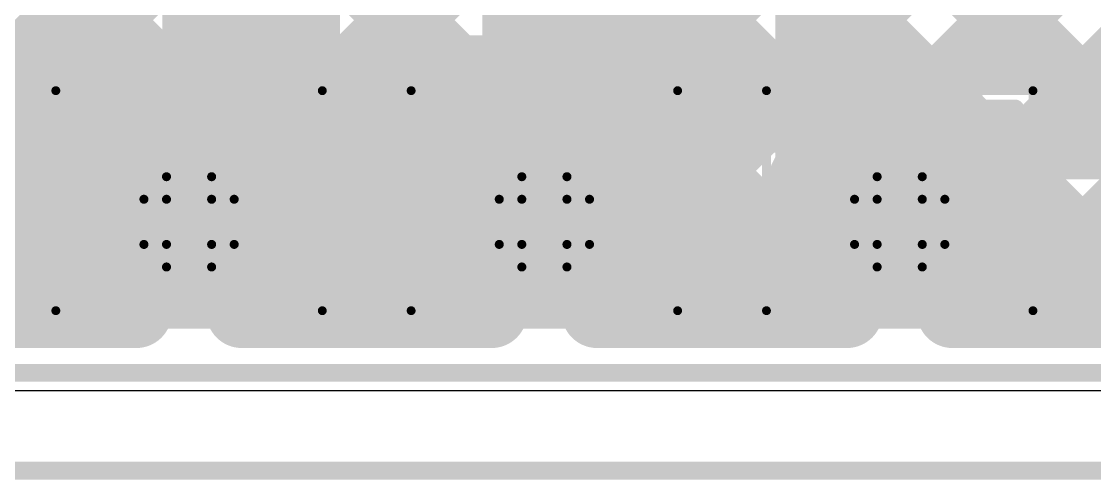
# Model space of a CAD drawing. Header units: millimetres. Extents: x 13 to 259, y -2 to 326.
# Drawn here: x 77.61 to 83.65, y 121.3 to 123.88 of the extents above; entities that cross this region are included whole.
import ezdxf

# ---------------------------------------------------------------- set-up
doc = ezdxf.new("R2010")
doc.units = ezdxf.units.MM
for name, color, linetype in [('BottomLayer', 5, 'Continuous'), ('ConnectLayer', 7, 'Continuous'), ('DrillDrawing', 1, 'Continuous'), ('Mechanical14', 56, 'Continuous'), ('Mechanical34', 56, 'Continuous'), ('Mechanical35', 56, 'Continuous'), ('Mechanical37', 56, 'Continuous'), ('MidLayer1', 16, 'Continuous'), ('MidLayer2', 76, 'Continuous'), ('MidLayer3', 90, 'Continuous'), ('MidLayer4', 156, 'Continuous'), ('MidLayer5', 130, 'Continuous'), ('MidLayer6', 216, 'Continuous'), ('MultiLayer', 9, 'Continuous'), ('TopLayer', 1, 'Continuous'), ('TopPaste', 8, 'Continuous'), ('TopSolder', 216, 'Continuous')]:
    doc.layers.add(name, color=color, linetype=linetype)

# ---------------------------------------------------------------- blocks, each defined once
blk = doc.blocks.new('PCB_CONN_0603F_43')
at = {"layer": 'Mechanical14', "const_width": 0.1}
for points in [[(0.508, 0.65), (-0.638, 0.65)], [(-0.638, -0.65), (-0.638, 0.65)], [(0.508, -0.65), (-0.638, -0.65)]]:
    blk.add_lwpolyline(points, dxfattribs=at)
at = {"layer": 'Mechanical14', "const_width": 0.05}
for points in [[(-0.663, 0.65, 1), (-0.613, 0.65, 1)], [(-0.663, 0.65, 1), (-0.613, 0.65, 1)], [(0.483, 0.65, 1), (0.533, 0.65, 1)], [(-0.663, -0.65, 1), (-0.613, -0.65, 1)], [(-0.663, -0.65, 1), (-0.613, -0.65, 1)], [(0.483, -0.65, 1), (0.533, -0.65, 1)]]:
    blk.add_lwpolyline(points, format="xyb", close=True, dxfattribs=at)
at = {"layer": 'Mechanical34', "const_width": 0.05}
blk.add_lwpolyline([(0.5, -0.75), (-0.738, -0.75)], dxfattribs=at)
at = {"layer": 'Mechanical34', "const_width": 0.025}
for points in [[(-0.7505, -0.75, 1), (-0.7255, -0.75, 1)], [(0.4875, -0.75, 1), (0.5125, -0.75, 1)]]:
    blk.add_lwpolyline(points, format="xyb", close=True, dxfattribs=at)
at = {"layer": 'Mechanical35', "const_width": 0.05}
blk.add_lwpolyline([(0.5, 0.75), (-0.738, 0.75)], dxfattribs=at)
at = {"layer": 'Mechanical35', "const_width": 0.025}
for points in [[(-0.7505, 0.75, 1), (-0.7255, 0.75, 1)], [(0.4875, 0.75, 1), (0.5125, 0.75, 1)]]:
    blk.add_lwpolyline(points, format="xyb", close=True, dxfattribs=at)
at = {"layer": 'Mechanical37', "const_width": 0.05}
blk.add_lwpolyline([(-0.738, -0.75), (-0.738, 0.75)], dxfattribs=at)
at = {"layer": 'Mechanical37', "const_width": 0.025}
for points in [[(-0.7505, 0.75, 1), (-0.7255, 0.75, 1)], [(-0.7505, -0.75, 1), (-0.7255, -0.75, 1)]]:
    blk.add_lwpolyline(points, format="xyb", close=True, dxfattribs=at)
at = {"layer": 'TopLayer'}
blk.add_solid([(-0.5, -0.5), (0.5, -0.5), (-0.5, 0.5), (0.5, 0.5)], dxfattribs=at)
at = {"layer": 'TopPaste'}
blk.add_solid([(-0.5, -0.5), (0.5, -0.5), (-0.5, 0.5), (0.5, 0.5)], dxfattribs=at)
at = {"layer": 'TopSolder'}
blk.add_solid([(-0.6016, -0.6016), (0.6016, -0.6016), (-0.6016, 0.6016), (0.6016, 0.6016)], dxfattribs=at)
blk = doc.blocks.new('PCB_CONN_0603F_44')
at = {"layer": 'Mechanical14', "const_width": 0.1}
for points in [[(0.508, 0.65), (-0.638, 0.65)], [(-0.638, -0.65), (-0.638, 0.65)], [(0.508, -0.65), (-0.638, -0.65)]]:
    blk.add_lwpolyline(points, dxfattribs=at)
at = {"layer": 'Mechanical14', "const_width": 0.05}
for points in [[(-0.663, 0.65, 1), (-0.613, 0.65, 1)], [(-0.663, 0.65, 1), (-0.613, 0.65, 1)], [(0.483, 0.65, 1), (0.533, 0.65, 1)], [(-0.663, -0.65, 1), (-0.613, -0.65, 1)], [(-0.663, -0.65, 1), (-0.613, -0.65, 1)], [(0.483, -0.65, 1), (0.533, -0.65, 1)]]:
    blk.add_lwpolyline(points, format="xyb", close=True, dxfattribs=at)
at = {"layer": 'Mechanical34', "const_width": 0.05}
blk.add_lwpolyline([(0.5, -0.75), (-0.738, -0.75)], dxfattribs=at)
at = {"layer": 'Mechanical34', "const_width": 0.025}
for points in [[(-0.7505, -0.75, 1), (-0.7255, -0.75, 1)], [(0.4875, -0.75, 1), (0.5125, -0.75, 1)]]:
    blk.add_lwpolyline(points, format="xyb", close=True, dxfattribs=at)
at = {"layer": 'Mechanical35', "const_width": 0.05}
blk.add_lwpolyline([(0.5, 0.75), (-0.738, 0.75)], dxfattribs=at)
at = {"layer": 'Mechanical35', "const_width": 0.025}
for points in [[(-0.7505, 0.75, 1), (-0.7255, 0.75, 1)], [(0.4875, 0.75, 1), (0.5125, 0.75, 1)]]:
    blk.add_lwpolyline(points, format="xyb", close=True, dxfattribs=at)
at = {"layer": 'Mechanical37', "const_width": 0.05}
blk.add_lwpolyline([(-0.738, -0.75), (-0.738, 0.75)], dxfattribs=at)
at = {"layer": 'Mechanical37', "const_width": 0.025}
for points in [[(-0.7505, 0.75, 1), (-0.7255, 0.75, 1)], [(-0.7505, -0.75, 1), (-0.7255, -0.75, 1)]]:
    blk.add_lwpolyline(points, format="xyb", close=True, dxfattribs=at)
at = {"layer": 'TopLayer'}
blk.add_solid([(-0.5, -0.5), (0.5, -0.5), (-0.5, 0.5), (0.5, 0.5)], dxfattribs=at)
at = {"layer": 'TopPaste'}
blk.add_solid([(-0.5, -0.5), (0.5, -0.5), (-0.5, 0.5), (0.5, 0.5)], dxfattribs=at)
at = {"layer": 'TopSolder'}
blk.add_solid([(-0.6016, -0.6016), (0.6016, -0.6016), (-0.6016, 0.6016), (0.6016, 0.6016)], dxfattribs=at)
blk = doc.blocks.new('PCB_CONN_0603F_49')
at = {"layer": 'Mechanical14', "const_width": 0.1}
for points in [[(0.508, 0.65), (-0.638, 0.65)], [(-0.638, -0.65), (-0.638, 0.65)], [(0.508, -0.65), (-0.638, -0.65)]]:
    blk.add_lwpolyline(points, dxfattribs=at)
at = {"layer": 'Mechanical14', "const_width": 0.05}
for points in [[(-0.663, 0.65, 1), (-0.613, 0.65, 1)], [(-0.663, 0.65, 1), (-0.613, 0.65, 1)], [(0.483, 0.65, 1), (0.533, 0.65, 1)], [(-0.663, -0.65, 1), (-0.613, -0.65, 1)], [(-0.663, -0.65, 1), (-0.613, -0.65, 1)], [(0.483, -0.65, 1), (0.533, -0.65, 1)]]:
    blk.add_lwpolyline(points, format="xyb", close=True, dxfattribs=at)
at = {"layer": 'Mechanical34', "const_width": 0.05}
blk.add_lwpolyline([(0.5, -0.75), (-0.738, -0.75)], dxfattribs=at)
at = {"layer": 'Mechanical34', "const_width": 0.025}
for points in [[(-0.7505, -0.75, 1), (-0.7255, -0.75, 1)], [(0.4875, -0.75, 1), (0.5125, -0.75, 1)]]:
    blk.add_lwpolyline(points, format="xyb", close=True, dxfattribs=at)
at = {"layer": 'Mechanical35', "const_width": 0.05}
blk.add_lwpolyline([(0.5, 0.75), (-0.738, 0.75)], dxfattribs=at)
at = {"layer": 'Mechanical35', "const_width": 0.025}
for points in [[(-0.7505, 0.75, 1), (-0.7255, 0.75, 1)], [(0.4875, 0.75, 1), (0.5125, 0.75, 1)]]:
    blk.add_lwpolyline(points, format="xyb", close=True, dxfattribs=at)
at = {"layer": 'Mechanical37', "const_width": 0.05}
blk.add_lwpolyline([(-0.738, -0.75), (-0.738, 0.75)], dxfattribs=at)
at = {"layer": 'Mechanical37', "const_width": 0.025}
for points in [[(-0.7505, 0.75, 1), (-0.7255, 0.75, 1)], [(-0.7505, -0.75, 1), (-0.7255, -0.75, 1)]]:
    blk.add_lwpolyline(points, format="xyb", close=True, dxfattribs=at)
at = {"layer": 'TopLayer'}
blk.add_solid([(-0.5, -0.5), (0.5, -0.5), (-0.5, 0.5), (0.5, 0.5)], dxfattribs=at)
at = {"layer": 'TopPaste'}
blk.add_solid([(-0.5, -0.5), (0.5, -0.5), (-0.5, 0.5), (0.5, 0.5)], dxfattribs=at)
at = {"layer": 'TopSolder'}
blk.add_solid([(-0.6016, -0.6016), (0.6016, -0.6016), (-0.6016, 0.6016), (0.6016, 0.6016)], dxfattribs=at)

msp = doc.modelspace()

# ---------------------------------------------------------------- linework, layer by layer
at = {"layer": 'BottomLayer', "const_width": 0.25}
for points in [[(78.425, 122.75, 1), (78.675, 122.75, 1)], [(80.425, 122.75, 1), (80.675, 122.75, 1)], [(82.425, 122.75, 1), (82.675, 122.75, 1)]]:
    msp.add_lwpolyline(points, format="xyb", close=True, dxfattribs=at)
at = {"layer": 'ConnectLayer'}
msp.add_line((93.7591, 121.8), (71.0267, 121.8), dxfattribs=at)
msp.add_line((93.7591, 121.8), (71.0267, 121.8), dxfattribs=at)
at = {"layer": 'ConnectLayer', "const_width": 0.4}
for points in [[(68.9835, 136.36), (82.1551, 123.1884)], [(69.832, 136.36), (83.952, 122.24)], [(70.6805, 136.36), (84.0238, 123.0168)], [(71.5291, 136.36), (84.5491, 123.34)], [(77.9998, 122.963), (77.9998, 136.36)], [(78.5998, 123.3379), (78.5998, 136.36)], [(79.1998, 122.24), (79.1998, 136.36)], [(79.7998, 122.24), (79.7998, 136.36)], [(80.3998, 123.3206), (80.3998, 136.36)], [(80.9998, 123.1318), (80.9998, 136.36)], [(68.24, 136.255), (82.0379, 122.4571)], [(68.24, 135.4064), (80.3437, 123.3027)], [(68.24, 134.5579), (79.9658, 122.8321)], [(68.24, 133.7094), (78.6127, 123.3367)], [(68.24, 132.8609), (78.0453, 123.0555)], [(81.5107, 122.24), (81.5107, 132.35)], [(68.24, 132.0123), (78.0123, 122.24)], [(82.0507, 123.0642), (82.0507, 131.81)], [(80.8384, 123.2648), (87.2848, 129.7112)], [(80.8384, 123.2648), (87.2848, 129.7112)], [(76.6642, 123.3332), (81.61, 128.2791)], [(78.3223, 123.2943), (82.5531, 127.525)], [(78.3223, 123.2943), (82.5531, 127.525)], [(77.1299, 122.9504), (81.61, 127.4305)], [(80.4367, 127.4524), (84.5491, 123.34)], [(80.4367, 127.4524), (84.5491, 123.34)], [(83.0951, 122.9759), (87.326, 127.2068)], [(83.0951, 122.9759), (87.326, 127.2068)], [(83.3092, 123.19), (87.326, 127.2068)], [(78.3635, 126.98), (82.1551, 123.1884)], [(78.3635, 126.98), (82.1551, 123.1884)], [(76.0396, 126.7584), (79.9658, 122.8321)], [(76.0396, 126.7584), (79.9658, 122.8321)], [(78.3223, 123.2943), (81.75, 126.7219)], [(73.6794, 126.573), (78.0123, 122.24)], [(73.6794, 126.573), (78.0123, 122.24)], [(78.9651, 122.24), (83.2697, 126.5446)], [(79.0037, 123.1272), (82.4212, 126.5446)], [(80.8384, 123.2648), (84.1182, 126.5446)], [(81.1391, 122.717), (84.9668, 126.5446)], [(82.6078, 123.3372), (85.8153, 126.5446)], [(83.0951, 122.9759), (86.6638, 126.5446)], [(76.6642, 123.3332), (79.8368, 126.5059)], [(76.6642, 123.3332), (79.8368, 126.5059)], [(79.0037, 123.1272), (82.2271, 126.3506)], [(79.0037, 123.1272), (82.2271, 126.3506)], [(81.1391, 122.717), (84.6524, 126.2302)], [(81.1391, 122.717), (84.6524, 126.2302)], [(82.0507, 123.6285), (84.6524, 126.2302)], [(80.9429, 126.0977), (84.0238, 123.0168)], [(80.9429, 126.0977), (84.0238, 123.0168)], [(78.4814, 126.0136), (82.0379, 122.4571)], [(78.4814, 126.0136), (82.0379, 122.4571)], [(76.0093, 125.9401), (78.6127, 123.3367)], [(76.0093, 125.9401), (78.6127, 123.3367)], [(77.1299, 122.9504), (80.0377, 125.8582)], [(77.1299, 122.9504), (80.0377, 125.8582)], [(78.9651, 122.24), (82.5328, 125.8077)], [(78.9651, 122.24), (82.5328, 125.8077)], [(82.0507, 125.8384), (84.187, 123.7021)], [(75.3086, 125.7923), (78.0453, 123.0555)], [(75.3086, 125.7923), (78.0453, 123.0555)], [(77.9068, 125.7396), (80.3437, 123.3027)], [(77.9068, 125.7396), (80.3437, 123.3027)], [(80.4544, 125.7377), (83.952, 122.24)], [(80.4544, 125.7377), (83.952, 122.24)], [(82.6078, 123.3372), (85.0391, 125.7684)], [(82.6078, 123.3372), (85.0391, 125.7684)], [(82.6078, 123.3372), (85.0391, 125.7684)], [(74.7489, 125.5034), (78.0123, 122.24)], [(75.5975, 125.5034), (78.0453, 123.0555)], [(76.446, 125.5034), (78.6127, 123.3367)], [(76.6642, 123.3332), (78.8343, 125.5034)], [(77.1299, 122.9504), (79.6829, 125.5034)], [(77.2945, 125.5034), (79.9658, 122.8321)], [(78.143, 125.5034), (80.3437, 123.3027)], [(78.3223, 123.2943), (80.5314, 125.5034)], [(78.9651, 122.24), (82.2284, 125.5034)], [(78.9916, 125.5034), (82.038, 122.457)], [(79.0037, 123.1272), (81.3799, 125.5034)], [(79.8401, 125.5034), (82.1551, 123.1883)], [(80.6886, 125.5034), (83.952, 122.24)], [(80.8384, 123.2648), (83.077, 125.5034)], [(81.1391, 122.717), (83.9255, 125.5034)], [(81.5372, 125.5034), (84.0238, 123.0167)], [(82.3857, 125.5034), (84.549, 123.34)], [(82.6078, 123.3372), (84.774, 125.5034)], [(83.0951, 122.9759), (85.6226, 125.5034)], [(83.6748, 123.19), (85.6074, 125.1225)], [(82.0507, 124.9899), (83.7627, 123.2779)], [(82.0507, 124.1413), (83.002, 123.19)], [(68.6331, 123.5998), (81.5107, 123.5998)], [(82.0507, 123.2928), (82.1551, 123.1884)], [(82.9431, 123.19), (83.6748, 123.19)], [(83.2077, 122.24), (84.1045, 123.1367)], [(83.2077, 122.24), (84.1045, 123.1367)], [(83.2077, 122.24), (84.1045, 123.1367)], [(83.2077, 122.24), (84.1045, 123.1367)], [(77.1096, 122.9998), (78.0155, 122.9998)], [(77.268, 122.24), (78.0058, 122.9777)], [(77.268, 122.24), (78.0058, 122.9777)], [(77.268, 122.24), (78.0058, 122.9777)], [(77.268, 122.24), (78.0058, 122.9777)], [(79.0846, 122.9998), (80.0155, 122.9998)], [(81.0846, 122.9998), (81.5107, 122.9998)], [(79.1367, 122.8127), (79.7094, 122.24)], [(79.1367, 122.8127), (79.7094, 122.24)], [(79.1367, 122.8127), (79.7094, 122.24)], [(79.1367, 122.8126), (79.7093, 122.24)], [(81.5107, 122.24), (81.9629, 122.6922)], [(81.5107, 122.24), (81.9629, 122.6922)], [(81.5107, 122.24), (81.9629, 122.6922)], [(81.5107, 122.24), (81.9629, 122.6922)], [(77.9998, 122.24), (77.9998, 122.537)], [(81.1028, 122.5437), (81.4064, 122.24)], [(81.1028, 122.5437), (81.4064, 122.24)], [(81.1028, 122.5437), (81.4064, 122.24)], [(81.1028, 122.5436), (81.4064, 122.24)], [(79.8136, 122.24), (80.0353, 122.4617)], [(79.8136, 122.24), (80.0353, 122.4617)], [(79.8136, 122.24), (80.0353, 122.4617)], [(79.8136, 122.24), (80.0353, 122.4617)], [(82.0507, 122.24), (82.0507, 122.4358)], [(77.0498, 122.3998), (78.0753, 122.3998)], [(79.0248, 122.3998), (80.0753, 122.3998)], [(80.9998, 122.24), (80.9998, 122.3682)], [(81.0248, 122.3998), (81.5107, 122.3998)], [(82.9884, 122.3551), (83.1035, 122.24)], [(82.9884, 122.3551), (83.1035, 122.24)], [(82.9884, 122.3551), (83.1035, 122.24)], [(82.9884, 122.3551), (83.1034, 122.24)], [(78.1166, 122.24), (78.1729, 122.2963)], [(78.1166, 122.24), (78.1729, 122.2963)], [(78.1166, 122.24), (78.1729, 122.2963)], [(78.1166, 122.24), (78.1729, 122.2963)], [(82.9431, 122.31), (83.8571, 122.31)], [(83.0335, 122.31), (83.1035, 122.24)], [(83.2077, 122.24), (83.2777, 122.31)], [(76.8717, 122.24), (78.2534, 122.24)], [(76.8717, 122.24), (78.2534, 122.24)], [(76.8717, 122.24), (78.2534, 122.24)], [(76.8717, 122.24), (78.2534, 122.24)], [(76.8717, 122.24), (78.2534, 122.24)], [(78.8467, 122.24), (80.2534, 122.24)], [(78.8467, 122.24), (80.2534, 122.24)], [(78.8467, 122.24), (80.2534, 122.24)], [(78.8467, 122.24), (80.2534, 122.24)], [(78.8467, 122.24), (80.2534, 122.24)], [(80.8467, 122.24), (82.2534, 122.24)], [(80.8467, 122.24), (82.2534, 122.24)], [(80.8467, 122.24), (82.2534, 122.24)], [(80.8467, 122.24), (81.5107, 122.24)], [(80.8467, 122.24), (82.2534, 122.24)], [(82.0507, 122.24), (82.2534, 122.24)], [(82.8467, 122.24), (84.2534, 122.24)], [(82.8467, 122.24), (84.2534, 122.24)], [(82.8467, 122.24), (84.2534, 122.24)], [(82.8467, 122.24), (84.2534, 122.24)], [(82.8467, 122.24), (84.2534, 122.24)]]:
    msp.add_lwpolyline(points, dxfattribs=at)
at = {"layer": 'ConnectLayer', "const_width": 0.2}
for points in [[(81.9507, 123.6285, 1), (82.1507, 123.6285, 1)], [(81.4107, 123.5998, 1), (81.6107, 123.5998, 1)], [(78.4998, 123.3379, 1), (78.6998, 123.3379, 1)], [(78.5127, 123.3367, 1), (78.7127, 123.3367, 1)], [(78.5127, 123.3367, 1), (78.7127, 123.3367, 1)], [(78.5127, 123.3367, 1), (78.7127, 123.3367, 1)], [(78.5127, 123.3367, 1), (78.7127, 123.3367, 1)], [(80.2998, 123.3206, 1), (80.4998, 123.3206, 1)], [(82.5078, 123.3372, 1), (82.7078, 123.3372, 1)], [(82.5078, 123.3372, 1), (82.7078, 123.3372, 1)], [(82.5078, 123.3372, 1), (82.7078, 123.3372, 1)], [(82.5078, 123.3372, 1), (82.7078, 123.3372, 1)], [(82.5078, 123.3372, 1), (82.7078, 123.3372, 1)], [(78.2223, 123.2943, 1), (78.4223, 123.2943, 1)], [(78.2223, 123.2943, 1), (78.4223, 123.2943, 1)], [(78.2223, 123.2943, 1), (78.4223, 123.2943, 1)], [(78.2223, 123.2943, 1), (78.4223, 123.2943, 1)], [(80.2437, 123.3027, 1), (80.4437, 123.3027, 1)], [(80.2437, 123.3027, 1), (80.4437, 123.3027, 1)], [(80.2437, 123.3027, 1), (80.4437, 123.3027, 1)], [(80.2437, 123.3027, 1), (80.4437, 123.3027, 1)], [(80.7384, 123.2648, 1), (80.9384, 123.2648, 1)], [(80.7384, 123.2648, 1), (80.9384, 123.2648, 1)], [(80.7384, 123.2648, 1), (80.9384, 123.2648, 1)], [(80.7384, 123.2648, 1), (80.9384, 123.2648, 1)], [(81.9507, 123.2928, 1), (82.1507, 123.2928, 1)], [(83.6627, 123.2779, 1), (83.8627, 123.2779, 1)], [(82.0551, 123.1884, 1), (82.2551, 123.1884, 1)], [(82.0551, 123.1884, 1), (82.2551, 123.1884, 1)], [(82.0551, 123.1884, 1), (82.2551, 123.1884, 1)], [(82.0551, 123.1884, 1), (82.2551, 123.1884, 1)], [(82.0551, 123.1883, 1), (82.2551, 123.1883, 1)], [(82.8431, 123.19, 1), (83.0431, 123.19, 1)], [(82.8431, 123.19, 1), (83.0431, 123.19, 1)], [(82.902, 123.19, 1), (83.102, 123.19, 1)], [(83.2092, 123.19, 1), (83.4092, 123.19, 1)], [(83.5748, 123.19, 1), (83.7748, 123.19, 1)], [(83.5748, 123.19, 1), (83.7748, 123.19, 1)], [(78.9037, 123.1272, 1), (79.1037, 123.1272, 1)], [(78.9037, 123.1272, 1), (79.1037, 123.1272, 1)], [(78.9037, 123.1272, 1), (79.1037, 123.1272, 1)], [(78.9037, 123.1272, 1), (79.1037, 123.1272, 1)], [(80.8998, 123.1318, 1), (81.0998, 123.1318, 1)], [(77.9453, 123.0555, 1), (78.1453, 123.0555, 1)], [(77.9453, 123.0555, 1), (78.1453, 123.0555, 1)], [(77.9453, 123.0555, 1), (78.1453, 123.0555, 1)], [(77.9453, 123.0555, 1), (78.1453, 123.0555, 1)], [(81.9507, 123.0642, 1), (82.1507, 123.0642, 1)], [(81.9507, 123.0642, 1), (82.1507, 123.0642, 1)], [(77.8998, 122.963, 1), (78.0998, 122.963, 1)], [(77.9058, 122.9777, 1), (78.1058, 122.9777, 1)], [(77.9058, 122.9777, 1), (78.1058, 122.9777, 1)], [(77.9058, 122.9777, 1), (78.1058, 122.9777, 1)], [(77.9058, 122.9777, 1), (78.1058, 122.9777, 1)], [(77.9155, 122.9998, 1), (78.1155, 122.9998, 1)], [(78.9846, 122.9998, 1), (79.1846, 122.9998, 1)], [(79.9155, 122.9998, 1), (80.1155, 122.9998, 1)], [(80.9846, 122.9998, 1), (81.1846, 122.9998, 1)], [(81.4107, 122.9998, 1), (81.6107, 122.9998, 1)], [(82.9951, 122.9759, 1), (83.1951, 122.9759, 1)], [(82.9951, 122.9759, 1), (83.1951, 122.9759, 1)], [(82.9951, 122.9759, 1), (83.1951, 122.9759, 1)], [(82.9951, 122.9759, 1), (83.1951, 122.9759, 1)], [(79.0367, 122.8127, 1), (79.2367, 122.8127, 1)], [(79.0367, 122.8127, 1), (79.2367, 122.8127, 1)], [(79.0367, 122.8127, 1), (79.2367, 122.8127, 1)], [(79.0367, 122.8126, 1), (79.2367, 122.8126, 1)], [(79.8658, 122.8321, 1), (80.0658, 122.8321, 1)], [(79.8658, 122.8321, 1), (80.0658, 122.8321, 1)], [(79.8658, 122.8321, 1), (80.0658, 122.8321, 1)], [(79.8658, 122.8321, 1), (80.0658, 122.8321, 1)], [(79.04, 122.75, 1), (79.24, 122.75, 1)], [(79.04, 122.75, 1), (79.24, 122.75, 1)], [(79.04, 122.75, 1), (79.24, 122.75, 1)], [(79.04, 122.75, 1), (79.24, 122.75, 1)], [(79.04, 122.75, 1), (79.24, 122.75, 1)], [(79.04, 122.75, 1), (79.24, 122.75, 1)], [(79.04, 122.75, 1), (79.24, 122.75, 1)], [(79.04, 122.75, 1), (79.24, 122.75, 1)], [(79.04, 122.75, 1), (79.24, 122.75, 1)], [(79.04, 122.75, 1), (79.24, 122.75, 1)], [(81.0391, 122.717, 1), (81.2391, 122.717, 1)], [(81.0391, 122.717, 1), (81.2391, 122.717, 1)], [(81.0391, 122.717, 1), (81.2391, 122.717, 1)], [(81.0391, 122.717, 1), (81.2391, 122.717, 1)], [(81.04, 122.75, 1), (81.24, 122.75, 1)], [(81.04, 122.75, 1), (81.24, 122.75, 1)], [(81.04, 122.75, 1), (81.24, 122.75, 1)], [(81.04, 122.75, 1), (81.24, 122.75, 1)], [(81.04, 122.75, 1), (81.24, 122.75, 1)], [(81.04, 122.75, 1), (81.24, 122.75, 1)], [(81.04, 122.75, 1), (81.24, 122.75, 1)], [(81.04, 122.75, 1), (81.24, 122.75, 1)], [(81.04, 122.75, 1), (81.24, 122.75, 1)], [(81.04, 122.75, 1), (81.24, 122.75, 1)], [(83.04, 122.75, 1), (83.24, 122.75, 1)], [(83.04, 122.75, 1), (83.24, 122.75, 1)], [(83.04, 122.75, 1), (83.24, 122.75, 1)], [(83.04, 122.75, 1), (83.24, 122.75, 1)], [(83.04, 122.75, 1), (83.24, 122.75, 1)], [(83.04, 122.75, 1), (83.24, 122.75, 1)], [(83.04, 122.75, 1), (83.24, 122.75, 1)], [(83.04, 122.75, 1), (83.24, 122.75, 1)], [(81.8629, 122.6922, 1), (82.0629, 122.6922, 1)], [(81.8629, 122.6922, 1), (82.0629, 122.6922, 1)], [(81.8629, 122.6922, 1), (82.0629, 122.6922, 1)], [(81.8629, 122.6922, 1), (82.0629, 122.6922, 1)], [(77.8998, 122.537, 1), (78.0998, 122.537, 1)], [(81.0028, 122.5437, 1), (81.2028, 122.5437, 1)], [(81.0028, 122.5437, 1), (81.2028, 122.5437, 1)], [(81.0028, 122.5437, 1), (81.2028, 122.5437, 1)], [(81.0028, 122.5436, 1), (81.2028, 122.5436, 1)], [(79.9353, 122.4617, 1), (80.1353, 122.4617, 1)], [(79.9353, 122.4617, 1), (80.1353, 122.4617, 1)], [(79.9353, 122.4617, 1), (80.1353, 122.4617, 1)], [(79.9353, 122.4617, 1), (80.1353, 122.4617, 1)], [(81.9379, 122.4571, 1), (82.1379, 122.4571, 1)], [(81.9379, 122.4571, 1), (82.1379, 122.4571, 1)], [(81.9379, 122.4571, 1), (82.1379, 122.4571, 1)], [(81.938, 122.457, 1), (82.138, 122.457, 1)], [(81.9507, 122.4358, 1), (82.1507, 122.4358, 1)], [(81.9507, 122.4358, 1), (82.1507, 122.4358, 1)], [(77.9753, 122.3998, 1), (78.1753, 122.3998, 1)], [(78.9248, 122.3998, 1), (79.1248, 122.3998, 1)], [(79.9753, 122.3998, 1), (80.1753, 122.3998, 1)], [(80.8998, 122.3682, 1), (81.0998, 122.3682, 1)], [(80.9248, 122.3998, 1), (81.1248, 122.3998, 1)], [(81.4107, 122.3998, 1), (81.6107, 122.3998, 1)], [(82.8884, 122.3551, 1), (83.0884, 122.3551, 1)], [(82.8884, 122.3551, 1), (83.0884, 122.3551, 1)], [(82.8884, 122.3551, 1), (83.0884, 122.3551, 1)], [(82.8884, 122.3551, 1), (83.0884, 122.3551, 1)], [(78.0729, 122.2963, 1), (78.2729, 122.2963, 1)], [(78.0729, 122.2963, 1), (78.2729, 122.2963, 1)], [(78.0729, 122.2963, 1), (78.2729, 122.2963, 1)], [(78.0729, 122.2963, 1), (78.2729, 122.2963, 1)], [(82.8431, 122.31, 1), (83.0431, 122.31, 1)], [(82.8431, 122.31, 1), (83.0431, 122.31, 1)], [(82.9335, 122.31, 1), (83.1335, 122.31, 1)], [(83.1777, 122.31, 1), (83.3777, 122.31, 1)], [(77.8998, 122.24, 1), (78.0998, 122.24, 1)], [(77.9123, 122.24, 1), (78.1123, 122.24, 1)], [(77.9123, 122.24, 1), (78.1123, 122.24, 1)], [(77.9123, 122.24, 1), (78.1123, 122.24, 1)], [(77.9123, 122.24, 1), (78.1123, 122.24, 1)], [(78.0166, 122.24, 1), (78.2166, 122.24, 1)], [(78.0166, 122.24, 1), (78.2166, 122.24, 1)], [(78.0166, 122.24, 1), (78.2166, 122.24, 1)], [(78.0166, 122.24, 1), (78.2166, 122.24, 1)], [(78.1534, 122.24, 1), (78.3534, 122.24, 1)], [(78.1534, 122.24, 1), (78.3534, 122.24, 1)], [(78.1534, 122.24, 1), (78.3534, 122.24, 1)], [(78.1534, 122.24, 1), (78.3534, 122.24, 1)], [(78.1534, 122.24, 1), (78.3534, 122.24, 1)], [(78.1534, 122.24, 1), (78.3534, 122.24, 1)], [(78.1534, 122.24, 1), (78.3534, 122.24, 1)], [(78.1534, 122.24, 1), (78.3534, 122.24, 1)], [(78.1534, 122.24, 1), (78.3534, 122.24, 1)], [(78.1534, 122.24, 1), (78.3534, 122.24, 1)], [(78.7467, 122.24, 1), (78.9467, 122.24, 1)], [(78.7467, 122.24, 1), (78.9467, 122.24, 1)], [(78.7467, 122.24, 1), (78.9467, 122.24, 1)], [(78.7467, 122.24, 1), (78.9467, 122.24, 1)], [(78.7467, 122.24, 1), (78.9467, 122.24, 1)], [(78.7467, 122.24, 1), (78.9467, 122.24, 1)], [(78.7467, 122.24, 1), (78.9467, 122.24, 1)], [(78.7467, 122.24, 1), (78.9467, 122.24, 1)], [(78.7467, 122.24, 1), (78.9467, 122.24, 1)], [(78.7467, 122.24, 1), (78.9467, 122.24, 1)], [(78.8651, 122.24, 1), (79.0651, 122.24, 1)], [(78.8651, 122.24, 1), (79.0651, 122.24, 1)], [(78.8651, 122.24, 1), (79.0651, 122.24, 1)], [(78.8651, 122.24, 1), (79.0651, 122.24, 1)], [(79.0998, 122.24, 1), (79.2998, 122.24, 1)], [(79.6093, 122.24, 1), (79.8093, 122.24, 1)], [(79.6094, 122.24, 1), (79.8094, 122.24, 1)], [(79.6094, 122.24, 1), (79.8094, 122.24, 1)], [(79.6094, 122.24, 1), (79.8094, 122.24, 1)], [(79.6998, 122.24, 1), (79.8998, 122.24, 1)], [(79.7136, 122.24, 1), (79.9136, 122.24, 1)], [(79.7136, 122.24, 1), (79.9136, 122.24, 1)], [(79.7136, 122.24, 1), (79.9136, 122.24, 1)], [(79.7136, 122.24, 1), (79.9136, 122.24, 1)], [(80.1534, 122.24, 1), (80.3534, 122.24, 1)], [(80.1534, 122.24, 1), (80.3534, 122.24, 1)], [(80.1534, 122.24, 1), (80.3534, 122.24, 1)], [(80.1534, 122.24, 1), (80.3534, 122.24, 1)], [(80.1534, 122.24, 1), (80.3534, 122.24, 1)], [(80.1534, 122.24, 1), (80.3534, 122.24, 1)], [(80.1534, 122.24, 1), (80.3534, 122.24, 1)], [(80.1534, 122.24, 1), (80.3534, 122.24, 1)], [(80.1534, 122.24, 1), (80.3534, 122.24, 1)], [(80.1534, 122.24, 1), (80.3534, 122.24, 1)], [(80.7467, 122.24, 1), (80.9467, 122.24, 1)], [(80.7467, 122.24, 1), (80.9467, 122.24, 1)], [(80.7467, 122.24, 1), (80.9467, 122.24, 1)], [(80.7467, 122.24, 1), (80.9467, 122.24, 1)], [(80.7467, 122.24, 1), (80.9467, 122.24, 1)], [(80.7467, 122.24, 1), (80.9467, 122.24, 1)], [(80.7467, 122.24, 1), (80.9467, 122.24, 1)], [(80.7467, 122.24, 1), (80.9467, 122.24, 1)], [(80.7467, 122.24, 1), (80.9467, 122.24, 1)], [(80.7467, 122.24, 1), (80.9467, 122.24, 1)], [(80.8998, 122.24, 1), (81.0998, 122.24, 1)], [(81.3064, 122.24, 1), (81.5064, 122.24, 1)], [(81.3064, 122.24, 1), (81.5064, 122.24, 1)], [(81.3064, 122.24, 1), (81.5064, 122.24, 1)], [(81.3064, 122.24, 1), (81.5064, 122.24, 1)], [(81.4107, 122.24, 1), (81.6107, 122.24, 1)], [(81.4107, 122.24, 1), (81.6107, 122.24, 1)], [(81.4107, 122.24, 1), (81.6107, 122.24, 1)], [(81.4107, 122.24, 1), (81.6107, 122.24, 1)], [(81.4107, 122.24, 1), (81.6107, 122.24, 1)], [(81.4107, 122.24, 1), (81.6107, 122.24, 1)], [(81.9507, 122.24, 1), (82.1507, 122.24, 1)], [(81.9507, 122.24, 1), (82.1507, 122.24, 1)], [(82.1534, 122.24, 1), (82.3534, 122.24, 1)], [(82.1534, 122.24, 1), (82.3534, 122.24, 1)], [(82.1534, 122.24, 1), (82.3534, 122.24, 1)], [(82.1534, 122.24, 1), (82.3534, 122.24, 1)], [(82.1534, 122.24, 1), (82.3534, 122.24, 1)], [(82.1534, 122.24, 1), (82.3534, 122.24, 1)], [(82.1534, 122.24, 1), (82.3534, 122.24, 1)], [(82.1534, 122.24, 1), (82.3534, 122.24, 1)], [(82.1534, 122.24, 1), (82.3534, 122.24, 1)], [(82.1534, 122.24, 1), (82.3534, 122.24, 1)], [(82.7467, 122.24, 1), (82.9467, 122.24, 1)], [(82.7467, 122.24, 1), (82.9467, 122.24, 1)], [(82.7467, 122.24, 1), (82.9467, 122.24, 1)], [(82.7467, 122.24, 1), (82.9467, 122.24, 1)], [(82.7467, 122.24, 1), (82.9467, 122.24, 1)], [(82.7467, 122.24, 1), (82.9467, 122.24, 1)], [(82.7467, 122.24, 1), (82.9467, 122.24, 1)], [(82.7467, 122.24, 1), (82.9467, 122.24, 1)], [(82.7467, 122.24, 1), (82.9467, 122.24, 1)], [(82.7467, 122.24, 1), (82.9467, 122.24, 1)], [(83.0034, 122.24, 1), (83.2034, 122.24, 1)], [(83.0035, 122.24, 1), (83.2035, 122.24, 1)], [(83.0035, 122.24, 1), (83.2035, 122.24, 1)], [(83.0035, 122.24, 1), (83.2035, 122.24, 1)], [(83.0035, 122.24, 1), (83.2035, 122.24, 1)], [(83.1077, 122.24, 1), (83.3077, 122.24, 1)], [(83.1077, 122.24, 1), (83.3077, 122.24, 1)], [(83.1077, 122.24, 1), (83.3077, 122.24, 1)], [(83.1077, 122.24, 1), (83.3077, 122.24, 1)], [(83.1077, 122.24, 1), (83.3077, 122.24, 1)]]:
    msp.add_lwpolyline(points, format="xyb", close=True, dxfattribs=at)
at = {"layer": 'ConnectLayer', "const_width": 0.4}
for points in [[(78.2534, 122.24, -1.728827), (79.14, 122.75)], [(78.2534, 122.24, -1.728827), (79.14, 122.75)], [(78.2534, 122.24, -1.728827), (79.14, 122.75)], [(78.2534, 122.24, -1.728827), (79.14, 122.75)], [(78.2534, 122.24, -1.728827), (79.14, 122.75)], [(80.2534, 122.24, -1.728827), (81.14, 122.75)], [(80.2534, 122.24, -1.728827), (81.14, 122.75)], [(80.2534, 122.24, -1.728827), (81.14, 122.75)], [(80.2534, 122.24, -1.728827), (81.14, 122.75)], [(80.2534, 122.24, -1.728827), (81.14, 122.75)], [(82.2534, 122.24, -1.728827), (83.14, 122.75)], [(82.2534, 122.24, -1.728827), (83.14, 122.75)], [(82.2534, 122.24, -1.728827), (83.14, 122.75)], [(82.2534, 122.24, -1.728827), (83.14, 122.75)], [(82.0507, 123.0642, -0.464159), (82.9431, 123.19)], [(79.14, 122.75, -0.267084), (78.8467, 122.24)], [(79.14, 122.75, -0.267084), (78.8467, 122.24)], [(79.14, 122.75, -0.267084), (78.8467, 122.24)], [(79.14, 122.75, -0.267084), (78.8467, 122.24)], [(79.14, 122.75, -0.267084), (78.8467, 122.24)], [(81.14, 122.75, -0.267084), (80.8467, 122.24)], [(81.14, 122.75, -0.267084), (80.8467, 122.24)], [(81.14, 122.75, -0.267084), (80.8467, 122.24)], [(81.14, 122.75, -0.267084), (80.8467, 122.24)], [(81.14, 122.75, -0.267084), (80.8467, 122.24)], [(83.14, 122.75, -0.267084), (82.8467, 122.24)], [(83.14, 122.75, -0.267084), (82.8467, 122.24)], [(83.14, 122.75, -0.267084), (82.8467, 122.24)], [(83.14, 122.75, -0.267084), (82.8467, 122.24)], [(82.2534, 122.24, -0.121167), (82.0507, 122.4358)], [(82.9431, 122.31, -0.050616), (82.8467, 122.24)]]:
    msp.add_lwpolyline(points, format="xyb", dxfattribs=at)
at = {"layer": 'DrillDrawing', "const_width": 0.0508}
for points in [[(78.423, 122.877), (78.423, 123.004)], [(78.423, 123.004), (78.677, 123.004)], [(78.677, 122.877), (78.677, 123.004)], [(80.423, 122.877), (80.423, 123.004)], [(80.423, 123.004), (80.677, 123.004)], [(80.677, 122.877), (80.677, 123.004)], [(82.423, 122.877), (82.423, 123.004)], [(82.423, 123.004), (82.677, 123.004)], [(82.677, 122.877), (82.677, 123.004)], [(78.296, 122.623), (78.296, 122.877)], [(78.296, 122.877), (78.423, 122.877)], [(78.677, 122.877), (78.804, 122.877)], [(78.804, 122.623), (78.804, 122.877)], [(80.296, 122.623), (80.296, 122.877)], [(80.296, 122.877), (80.423, 122.877)], [(80.677, 122.877), (80.804, 122.877)], [(80.804, 122.623), (80.804, 122.877)], [(82.296, 122.623), (82.296, 122.877)], [(82.296, 122.877), (82.423, 122.877)], [(82.677, 122.877), (82.804, 122.877)], [(82.804, 122.623), (82.804, 122.877)], [(78.296, 122.623), (78.423, 122.623)], [(78.423, 122.496), (78.423, 122.623)], [(78.677, 122.623), (78.804, 122.623)], [(78.677, 122.496), (78.677, 122.623)], [(80.296, 122.623), (80.423, 122.623)], [(80.423, 122.496), (80.423, 122.623)], [(80.677, 122.623), (80.804, 122.623)], [(80.677, 122.496), (80.677, 122.623)], [(82.296, 122.623), (82.423, 122.623)], [(82.423, 122.496), (82.423, 122.623)], [(82.677, 122.623), (82.804, 122.623)], [(82.677, 122.496), (82.677, 122.623)], [(78.423, 122.496), (78.677, 122.496)], [(80.423, 122.496), (80.677, 122.496)], [(82.423, 122.496), (82.677, 122.496)]]:
    msp.add_lwpolyline(points, dxfattribs=at)
at = {"layer": 'DrillDrawing', "const_width": 0.0254}
for points in [[(78.4103, 123.004, 1), (78.4357, 123.004, 1)], [(78.4103, 123.004, 1), (78.4357, 123.004, 1)], [(78.6643, 123.004, 1), (78.6897, 123.004, 1)], [(78.6643, 123.004, 1), (78.6897, 123.004, 1)], [(80.4103, 123.004, 1), (80.4357, 123.004, 1)], [(80.4103, 123.004, 1), (80.4357, 123.004, 1)], [(80.6643, 123.004, 1), (80.6897, 123.004, 1)], [(80.6643, 123.004, 1), (80.6897, 123.004, 1)], [(82.4103, 123.004, 1), (82.4357, 123.004, 1)], [(82.4103, 123.004, 1), (82.4357, 123.004, 1)], [(82.6643, 123.004, 1), (82.6897, 123.004, 1)], [(82.6643, 123.004, 1), (82.6897, 123.004, 1)], [(78.2833, 122.877, 1), (78.3087, 122.877, 1)], [(78.2833, 122.877, 1), (78.3087, 122.877, 1)], [(78.4103, 122.877, 1), (78.4357, 122.877, 1)], [(78.4103, 122.877, 1), (78.4357, 122.877, 1)], [(78.6643, 122.877, 1), (78.6897, 122.877, 1)], [(78.6643, 122.877, 1), (78.6897, 122.877, 1)], [(78.7913, 122.877, 1), (78.8167, 122.877, 1)], [(78.7913, 122.877, 1), (78.8167, 122.877, 1)], [(80.2833, 122.877, 1), (80.3087, 122.877, 1)], [(80.2833, 122.877, 1), (80.3087, 122.877, 1)], [(80.4103, 122.877, 1), (80.4357, 122.877, 1)], [(80.4103, 122.877, 1), (80.4357, 122.877, 1)], [(80.6643, 122.877, 1), (80.6897, 122.877, 1)], [(80.6643, 122.877, 1), (80.6897, 122.877, 1)], [(80.7913, 122.877, 1), (80.8167, 122.877, 1)], [(80.7913, 122.877, 1), (80.8167, 122.877, 1)], [(82.2833, 122.877, 1), (82.3087, 122.877, 1)], [(82.2833, 122.877, 1), (82.3087, 122.877, 1)], [(82.4103, 122.877, 1), (82.4357, 122.877, 1)], [(82.4103, 122.877, 1), (82.4357, 122.877, 1)], [(82.6643, 122.877, 1), (82.6897, 122.877, 1)], [(82.6643, 122.877, 1), (82.6897, 122.877, 1)], [(82.7913, 122.877, 1), (82.8167, 122.877, 1)], [(82.7913, 122.877, 1), (82.8167, 122.877, 1)], [(78.2833, 122.623, 1), (78.3087, 122.623, 1)], [(78.2833, 122.623, 1), (78.3087, 122.623, 1)], [(78.4103, 122.623, 1), (78.4357, 122.623, 1)], [(78.4103, 122.623, 1), (78.4357, 122.623, 1)], [(78.6643, 122.623, 1), (78.6897, 122.623, 1)], [(78.6643, 122.623, 1), (78.6897, 122.623, 1)], [(78.7913, 122.623, 1), (78.8167, 122.623, 1)], [(78.7913, 122.623, 1), (78.8167, 122.623, 1)], [(80.2833, 122.623, 1), (80.3087, 122.623, 1)], [(80.2833, 122.623, 1), (80.3087, 122.623, 1)], [(80.4103, 122.623, 1), (80.4357, 122.623, 1)], [(80.4103, 122.623, 1), (80.4357, 122.623, 1)], [(80.6643, 122.623, 1), (80.6897, 122.623, 1)], [(80.6643, 122.623, 1), (80.6897, 122.623, 1)], [(80.7913, 122.623, 1), (80.8167, 122.623, 1)], [(80.7913, 122.623, 1), (80.8167, 122.623, 1)], [(82.2833, 122.623, 1), (82.3087, 122.623, 1)], [(82.2833, 122.623, 1), (82.3087, 122.623, 1)], [(82.4103, 122.623, 1), (82.4357, 122.623, 1)], [(82.4103, 122.623, 1), (82.4357, 122.623, 1)], [(82.6643, 122.623, 1), (82.6897, 122.623, 1)], [(82.6643, 122.623, 1), (82.6897, 122.623, 1)], [(82.7913, 122.623, 1), (82.8167, 122.623, 1)], [(82.7913, 122.623, 1), (82.8167, 122.623, 1)], [(78.4103, 122.496, 1), (78.4357, 122.496, 1)], [(78.4103, 122.496, 1), (78.4357, 122.496, 1)], [(78.6643, 122.496, 1), (78.6897, 122.496, 1)], [(78.6643, 122.496, 1), (78.6897, 122.496, 1)], [(80.4103, 122.496, 1), (80.4357, 122.496, 1)], [(80.4103, 122.496, 1), (80.4357, 122.496, 1)], [(80.6643, 122.496, 1), (80.6897, 122.496, 1)], [(80.6643, 122.496, 1), (80.6897, 122.496, 1)], [(82.4103, 122.496, 1), (82.4357, 122.496, 1)], [(82.4103, 122.496, 1), (82.4357, 122.496, 1)], [(82.6643, 122.496, 1), (82.6897, 122.496, 1)], [(82.6643, 122.496, 1), (82.6897, 122.496, 1)]]:
    msp.add_lwpolyline(points, format="xyb", close=True, dxfattribs=at)
at = {"layer": 'Mechanical34', "const_width": 0.1}
for points in [[(71.4084, 121.9), (94.1498, 121.9)], [(71.225, 121.35), (94.2496, 121.35)]]:
    msp.add_lwpolyline(points, dxfattribs=at)
at = {"layer": 'MidLayer1', "const_width": 0.25}
for points in [[(78.425, 122.75, 1), (78.675, 122.75, 1)], [(80.425, 122.75, 1), (80.675, 122.75, 1)], [(82.425, 122.75, 1), (82.675, 122.75, 1)]]:
    msp.add_lwpolyline(points, format="xyb", close=True, dxfattribs=at)
at = {"layer": 'MidLayer2', "const_width": 0.25}
for points in [[(78.425, 122.75, 1), (78.675, 122.75, 1)], [(80.425, 122.75, 1), (80.675, 122.75, 1)], [(82.425, 122.75, 1), (82.675, 122.75, 1)]]:
    msp.add_lwpolyline(points, format="xyb", close=True, dxfattribs=at)
at = {"layer": 'MidLayer3'}
for points, const_width in [([(78.425, 122.75, 1), (78.675, 122.75, 1)], 0.25), ([(80.425, 122.75, 1), (80.675, 122.75, 1)], 0.25), ([(82.425, 122.75, 1), (82.675, 122.75, 1)], 0.25), ([(82.5, 122.75, 1), (82.6, 122.75, 1)], 0.1)]:
    msp.add_lwpolyline(points, format="xyb", close=True, dxfattribs=dict(at, const_width=const_width))
at = {"layer": 'MidLayer3', "const_width": 0.2}
msp.add_lwpolyline([(82.55, 122.75), (83.8571, 122.75)], dxfattribs=at)
at = {"layer": 'MidLayer4', "const_width": 0.2}
for points in [[(76.575, 122.75), (79.55, 125.725)], [(78.55, 122.75), (79.38, 123.58)], [(79.38, 123.58), (96.6496, 123.58)], [(80.55, 122.75), (81.04, 123.24)], [(81.04, 123.24), (95.8042, 123.24)]]:
    msp.add_lwpolyline(points, dxfattribs=at)
at = {"layer": 'MidLayer4'}
for points, const_width in [([(79.33, 123.58, 1), (79.43, 123.58, 1)], 0.1), ([(79.33, 123.58, 1), (79.43, 123.58, 1)], 0.1), ([(80.99, 123.24, 1), (81.09, 123.24, 1)], 0.1), ([(80.99, 123.24, 1), (81.09, 123.24, 1)], 0.1), ([(78.425, 122.75, 1), (78.675, 122.75, 1)], 0.25), ([(80.425, 122.75, 1), (80.675, 122.75, 1)], 0.25), ([(82.425, 122.75, 1), (82.675, 122.75, 1)], 0.25), ([(78.5, 122.75, 1), (78.6, 122.75, 1)], 0.1), ([(80.5, 122.75, 1), (80.6, 122.75, 1)], 0.1)]:
    msp.add_lwpolyline(points, format="xyb", close=True, dxfattribs=dict(at, const_width=const_width))
at = {"layer": 'MidLayer5', "const_width": 0.25}
for points in [[(78.425, 122.75, 1), (78.675, 122.75, 1)], [(80.425, 122.75, 1), (80.675, 122.75, 1)], [(82.425, 122.75, 1), (82.675, 122.75, 1)]]:
    msp.add_lwpolyline(points, format="xyb", close=True, dxfattribs=at)
at = {"layer": 'MidLayer6', "const_width": 0.25}
for points in [[(78.425, 122.75, 1), (78.675, 122.75, 1)], [(80.425, 122.75, 1), (80.675, 122.75, 1)], [(82.425, 122.75, 1), (82.675, 122.75, 1)]]:
    msp.add_lwpolyline(points, format="xyb", close=True, dxfattribs=at)
at = {"layer": 'MultiLayer', "const_width": 0.25}
for points in [[(78.425, 122.75, 1), (78.675, 122.75, 1)], [(80.425, 122.75, 1), (80.675, 122.75, 1)], [(82.425, 122.75, 1), (82.675, 122.75, 1)]]:
    msp.add_lwpolyline(points, format="xyb", close=True, dxfattribs=at)
at = {"layer": 'TopLayer', "const_width": 0.25}
for points in [[(78.425, 122.75, 1), (78.675, 122.75, 1)], [(80.425, 122.75, 1), (80.675, 122.75, 1)], [(82.425, 122.75, 1), (82.675, 122.75, 1)]]:
    msp.add_lwpolyline(points, format="xyb", close=True, dxfattribs=at)

# ---------------------------------------------------------------- block references
at = {"rotation": 270}
for name, p in [('PCB_CONN_0603F_44', (78.55, 122.75)), ('PCB_CONN_0603F_43', (80.55, 122.75)), ('PCB_CONN_0603F_49', (82.55, 122.75))]:
    msp.add_blockref(name, p, dxfattribs=at)

doc.saveas('drawing.dxf')
